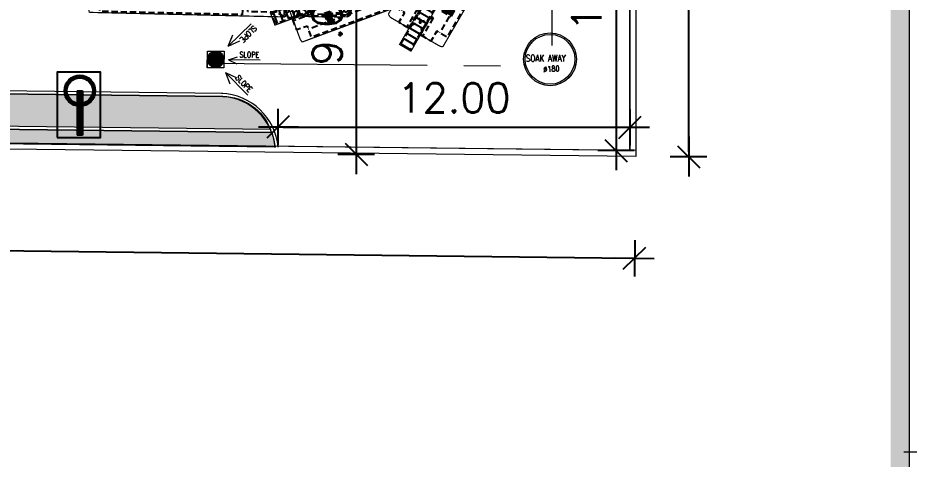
# Model space of a CAD drawing. Header units: inches. Extents: x -68096 to 69834, y -16833 to 17650.
# Drawn here: x 892.49 to 922.89, y 327.66 to 342.7 of the extents above; entities that cross this region are included whole.
import ezdxf

# ---------------------------------------------------------------- set-up
doc = ezdxf.new("R2010")
doc.units = ezdxf.units.IN
doc.header["$MEASUREMENT"] = 0
doc.linetypes.add('CENTER2', pattern=[1.125, 0.75, -0.125, 0.125, -0.125])
doc.linetypes.add('X_FEHS_CD$0$HIDDEN', pattern=[0.375, 0.25, -0.125])
for name, color, linetype in [('Hatch', 8, 'Continuous'), ('LIGHT', 4, 'Continuous'), ('QCD TITLE BLOCK', 7, 'Continuous'), ('road lines', 7, 'Continuous'), ('SEC1', 3, 'Continuous'), ('TILES', 1, 'Continuous'), ('W', 7, 'Continuous'), ('WALL2', 2, 'Continuous'), ('WIN', 1, 'Continuous')]:
    doc.layers.add(name, color=color, linetype=linetype)
doc.layers.add('PEN45', color=7, linetype='Continuous', lineweight=50)
doc.styles.add('ROMANS', font='romans.shx')
doc.styles.add('STYLE6', font='romanc.shx', dxfattribs={"width": 0.6})
doc.dimstyles.new('100', dxfattribs={"dimtxt": 0.2, "dimasz": 0.035, "dimexe": 0, "dimexo": 0, "dimgap": 0.1, "dimtad": 1, "dimzin": 0, "dimdsep": 46, "dimtxsty": 'ROMANS', "dimblk": 'J2', "dimblk1": 'J2', "dimblk2": 'J2', "dimsah": 1, "dimcen": 0, "dimse1": 1, "dimse2": 1, "dimclrd": 1, "dimclre": 1, "dimclrt": 6, "dimadec": 0, "dimazin": 0, "dimtfac": 0.9, "dimtix": 1, "dimtmove": 2, "dimatfit": 3, "dimldrblk": 'J2', "dimfxl": 1, "dimtolj": 1, "dimtzin": 0, "dimarcsym": 0})

# ---------------------------------------------------------------- blocks, each defined once
blk = doc.blocks.new('J2')
for p, q in [((7.11e-14, 3.526840574086348), (7.11e-14, -3.586150151086313)), ((-2.18538780893526, -2.185387808935215), (2.154106976732734, 2.154106976732689)), ((-4.002064948599226, 5.68e-14), (7.11e-14, 0)), ((7.11e-14, 0), (3.822003418143836, 5.68e-14))]:
    blk.add_line(p, q)
blk = doc.blocks.new('*D21')
at = {"color": 1, "lineweight": -2, "transparency": 16777216}
blk.add_line((904.0363101715313, 346.9409165782805), (904.0363101715313, 338.2178971761788), dxfattribs=at)
at = {"layer": 'Defpoints', "color": 0, "transparency": 16777216}
for p in [(854.5082038510179, 347.1159165782805), (904.0363101715313, 338.0428971761788), (904.4016865742421, 338.0428971761788)]:
    blk.add_point(p, dxfattribs=at)
at = {"color": 1, "lineweight": -2, "transparency": 16777216, "xscale": 0.175, "yscale": 0.175, "zscale": 0.175}
for p, rotation in [((904.0363101715313, 347.1159165782805), 90), ((904.0363101715313, 338.0428971761788), 270)]:
    blk.add_blockref('J2', p, dxfattribs=dict(at, rotation=rotation))
at = {"color": 6, "lineweight": 0, "transparency": 16777216, "insert": (903.0363101715312, 342.5794068772294), "char_height": 1, "attachment_point": 5, "rotation": 90, "style": 'ROMANS'}
blk.add_mtext('\\A1;9.07', dxfattribs=at)
blk = doc.blocks.new('DFGDFGG')
at = {"layer": 'LIGHT', "linetype": 'Continuous'}
for p, q in [((240239.8276748639, 378686.4239395604), (240241.3387482142, 378686.4239395604)), ((240239.8276748639, 378686.2456372967), (240239.8276748639, 378686.4239395604)), ((240239.8276748639, 378686.3793639948), (240241.3387482142, 378686.3793639948)), ((240239.8276748639, 378686.3347884289), (240241.3387482142, 378686.3347884289)), ((240241.3387482142, 378686.4239395604), (240241.3387482142, 378686.2456372967)), ((240239.8276748639, 378686.2902128628), (240241.3387482142, 378686.2902128628)), ((240239.8276748639, 378686.2456372967), (240241.3387482142, 378686.2456372967))]:
    blk.add_line(p, q, dxfattribs=at)
blk.add_lwpolyline([(240241.4173724221, 378685.5583532825), (240241.4173724221, 378687.0420694365), (240239.1917034233, 378687.0420694365), (240239.1917034233, 378685.5583532825)], close=True, dxfattribs=at)
for radius in [0.527658625767888, 0.4830830598515991, 0.43850749393531]:
    blk.add_circle((240239.8276748639, 378686.3347884289), radius, dxfattribs=at)
at = {"layer": 'WALL2', "linetype": 'Continuous'}
blk.add_line((240241.1094850644, 378686.4239395604), (240241.1094859097, 378686.2456372967), dxfattribs=at)
blk = doc.blocks.new('*D27')
at = {"color": 1, "lineweight": -2, "transparency": 16777216}
blk.add_line((768.7027914336232, 336.2082004029287), (913.3525656200832, 334.5100115898457), dxfattribs=at)
at = {"layer": 'Defpoints', "color": 0, "transparency": 16777216}
for p in [(768.5684537818564, 339.6727997745104), (913.568203850966, 337.9705022434421), (913.527553561408, 334.507957230853)]:
    blk.add_point(p, dxfattribs=at)
at = {"color": 1, "lineweight": -2, "transparency": 16777216, "xscale": 0.175, "yscale": 0.175, "zscale": 0.175}
for p, rotation in [((768.5278034922984, 336.2102547619213), 179.3273782655006), ((913.527553561408, 334.507957230853), 359.3273782655006)]:
    blk.add_blockref('J2', p, dxfattribs=dict(at, rotation=rotation))
at = {"color": 6, "lineweight": 0, "transparency": 16777216, "insert": (841.0394177210969, 336.3590370896724), "char_height": 1, "attachment_point": 5, "rotation": 359.3273782655006, "style": 'ROMANS'}
blk.add_mtext('\\A1;145.01', dxfattribs=at)
blk = doc.blocks.new('*D28')
at = {"color": 1, "lineweight": -2, "transparency": 16777216}
blk.add_line((915.3716345096404, 338.1355022434911), (915.3716345096404, 417.8004922690404), dxfattribs=at)
at = {"layer": 'Defpoints', "color": 0, "transparency": 16777216}
for p in [(914.7643128214331, 417.9754922690404), (915.3716345096404, 417.9754922690404), (914.7643128214331, 337.9605022434911)]:
    blk.add_point(p, dxfattribs=at)
at = {"color": 1, "lineweight": -2, "transparency": 16777216, "xscale": 0.175, "yscale": 0.175, "zscale": 0.175}
for p, rotation in [((915.3716345096404, 417.9754922690404), 90), ((915.3716345096404, 337.9605022434911), 270)]:
    blk.add_blockref('J2', p, dxfattribs=dict(at, rotation=rotation))
at = {"color": 6, "lineweight": 0, "transparency": 16777216, "insert": (914.3716345096403, 377.9679972562654), "char_height": 1, "attachment_point": 5, "rotation": 90, "style": 'ROMANS'}
blk.add_mtext('\\A1;80.01', dxfattribs=at)
blk = doc.blocks.new('*D32')
at = {"color": 1, "lineweight": -2, "transparency": 16777216}
blk.add_line((912.8949841162223, 349.9985393587701), (912.8949841162223, 338.3478640263286), dxfattribs=at)
at = {"layer": 'Defpoints', "color": 0, "transparency": 16777216}
for p in [(913.3682038510422, 350.1735393587701), (912.8949841162223, 338.1728640263286), (913.3682038510422, 338.1728640263286)]:
    blk.add_point(p, dxfattribs=at)
at = {"color": 1, "lineweight": -2, "transparency": 16777216, "xscale": 0.175, "yscale": 0.175, "zscale": 0.175}
for p, rotation in [((912.8949841162223, 350.1735393587701), 90), ((912.8949841162223, 338.1728640263286), 270)]:
    blk.add_blockref('J2', p, dxfattribs=dict(at, rotation=rotation))
at = {"color": 6, "lineweight": 0, "transparency": 16777216, "insert": (911.8949841162222, 344.173201692549), "char_height": 1, "attachment_point": 5, "rotation": 90, "style": 'ROMANS'}
blk.add_mtext('\\A1;12.00', dxfattribs=at)
blk = doc.blocks.new('*D33')
at = {"color": 1, "lineweight": -2, "transparency": 16777216}
blk.add_line((901.5407820534236, 338.9725048664793), (913.1932038510553, 338.9725048664793), dxfattribs=at)
at = {"layer": 'Defpoints', "color": 0, "transparency": 16777216}
for p in [(913.3682038510552, 338.9725048664793), (901.3657820534237, 338.3137724967625), (913.3682038510552, 338.3137724967625)]:
    blk.add_point(p, dxfattribs=at)
at = {"color": 1, "lineweight": -2, "transparency": 16777216, "xscale": 0.175, "yscale": 0.175, "zscale": 0.175, "rotation": 180}
blk.add_blockref('J2', (901.3657820534237, 338.9725048664793), dxfattribs=at)
at = {"color": 1, "lineweight": -2, "transparency": 16777216, "xscale": 0.175, "yscale": 0.175, "zscale": 0.175}
blk.add_blockref('J2', (913.3682038510552, 338.9725048664793), dxfattribs=at)
at = {"color": 6, "lineweight": 0, "transparency": 16777216, "insert": (907.3669929522395, 339.9725048664793), "char_height": 1, "attachment_point": 5, "style": 'ROMANS'}
blk.add_mtext('\\A1;12.00', dxfattribs=at)
blk = doc.blocks.new('X_FEHS_CD$0$Fire truck')
at = {"linetype": 'X_FEHS_CD$0$HIDDEN'}
h = blk.add_hatch(dxfattribs=at)
h.set_pattern_fill('_USER', color=0, scale=0.25, angle=90, style=0, pattern_type=0)
h.set_pattern_definition([(90, (0.8637055797130841, -0.04743488296293208), (-0.25, 1.530757942277972e-17), [])])
h.paths.add_polyline_path([(1.199966594987657, 0.2244177088348973), (11.76372658468966, 0.2244177086140322), (11.76372658468966, -0.2412897987734279), (1.199966594987657, -0.2412897985525611)])
at = {"color": 0, "linetype": 'X_FEHS_CD$0$HIDDEN'}
for p, q in [((10.17377382148318, 0.3611075291271852), (11.03627341532876, -0.3779796192865827)), ((10.17377382148318, -0.3779796192865827), (11.03627341529193, 0.3611075291271852))]:
    blk.add_line(p, q, dxfattribs=at)
for points in [[(0.6475447802399259, 1.15127945090812), (0.6476728198261412, 1.242011263851154)], [(0.7354248715069645, 1.123366351623311), (1.397288555894292, 1.162380386462743)], [(0.7354538113345939, 1.160802015177445), (0.7354248715069645, 1.123366351623311)], [(0.7354538113345939, 1.160802015177445), (0.7355163373677414, 1.241683805488588)], [(2.494164039472281, 1.210939556259046), (0.774675255990033, 1.054166048427945)], [(1.071262905257143, 1.241683805488588), (1.071224710883669, 1.19227672042477)], [(1.397288555894292, 1.162380386462743), (1.395916753768617, 1.215327852470205)], [(2.114583455132248, 1.176331491182799), (2.114213214327179, 0.6973992868964629)], [(3.007936613484461, 1.131490998496256), (3.007235396157455, 0.2244177087971124)], [(3.096168202478751, 0.2244177087952526), (3.096991588682755, 1.28952492094604)], [(2.493827928904835, 0.776157207344065), (2.918728860755522, 0.7758287356439588)], [(2.612404933124253, 0.7760655408624828), (2.612626460571306, 1.062626634438768)], [(2.918935110431107, 1.042626995165266), (2.918302589838163, 0.2244177087989705)], [(2.114213214327179, 0.6973992868964629), (2.493766817892563, 0.6971058711977811)], [(2.819670246505225, 0.4596997798057512), (2.49358348485579, 0.4599518627589383)], [(2.819488360564023, 0.2244177088010382), (2.819670246505225, 0.4596997798057512)], [(2.819670246505225, 0.4596611805095598), (2.918484416706477, 0.4596233910588321)], [(2.493507096072051, 0.3611376925576799), (2.819593857721486, 0.3608856096044946)], [(2.492949458094387, -0.3602057499335878), (2.819036219743808, -0.3604964321093433)], [(2.819128343165616, -0.2412897985864149), (2.818959830996874, -0.4592720030144086)], [(2.917323307473509, -1.042351995941386), (2.917942572427435, -0.241289798588479)], [(3.006187310767686, -1.13135349903156), (3.006875378750706, -0.2412897985903406)], [(3.094997841916935, -1.289524921240524), (3.095808185071775, -0.2412897985922005)], [(2.112765891903408, -1.174812717087722), (2.113136132708476, -0.695880512875009)], [(2.113136132708476, -0.695880512875009), (2.49268973627386, -0.6961739285736908)], [(2.818959830996874, -0.4592720030144086), (2.492873069347453, -0.4590199201348462)], [(2.818959830996874, -0.4592720030144086), (2.91777400119814, -0.4593483918349524)], [(2.492292514694157, -1.210007613634954), (0.773048175297788, -1.050575776733682)], [(2.492628625261602, -0.7752252647199729), (2.917529557149095, -0.7755537364200791)], [(2.611205629517841, -0.7753169312751744), (2.610984102107594, -1.06187802485146)], [(0.645825602485985, -1.147492595117495), (0.6457554618072407, -1.238224408134153)], [(0.7336619066972361, -1.157150975403663), (0.7335989793488409, -1.238551866423096)], [(0.7336619066972361, -1.157150975403663), (0.7336908465248513, -1.119715311849529)], [(0.7336908465248513, -1.119715311849529), (1.395493419899921, -1.159752613229999)], [(1.069345547238242, -1.238551866423096), (1.069383741611688, -1.189144781359278)], [(1.395493419899921, -1.159752613229999), (1.394039756864714, -1.212697895010624)]]:
    blk.add_lwpolyline(points, dxfattribs=at)
at = {"color": 0, "linetype": 'X_FEHS_CD$0$HIDDEN', "const_width": 0.05}
for points in [[(1.071262905257143, 1.241683805488588), (0.7355163373677414, 1.241683805488588)], [(1.150321880307558, 1.251504111503817), (2.316329088630866, 1.250602724054557)], [(2.493429445395535, 0.260691124117626), (2.494164039472281, 1.210939556259046)], [(2.494049456315068, 1.062718300920348), (2.918950388165754, 1.062389829220242)], [(2.681796379690098, 1.062573162257026), (2.681979712726886, 1.299727170769492)], [(2.681979712726886, 1.299727170769492), (2.968540806303182, 1.299505643359248)], [(2.968540806303182, 1.299505643359248), (2.968472056423579, 1.21057289018548)], [(2.968472056423579, 1.21057289018548), (3.007997724496718, 1.210542334642538)], [(3.096991588682755, 1.28952492094604), (11.00129130452699, 1.289524921166906)], [(11.03627341529193, 1.166007173352707), (11.00129130452699, 1.289524921166906)], [(11.03627341529193, -1.166007173499946), (11.03627341529193, 1.166007173352707)], [(2.493013345307233, -0.277563213890506), (2.492292514694157, -1.210007613634954)], [(2.492407097851356, -1.061786358296256), (2.917308029702028, -1.062114829996363)], [(2.680154021226386, -1.061931496959581), (2.679970688189599, -1.299085505472046)], [(1.069345547238242, -1.238551866423096), (0.7335989793488409, -1.238551866423096)], [(1.14838924451719, -1.248494394462844), (2.314396452840498, -1.249395781912101)], [(2.679970688189599, -1.299085505472046), (2.96653178176588, -1.299307032882291)], [(2.96653178176588, -1.299307032882291), (2.966600531645483, -1.210374279708521)], [(2.966600531645483, -1.210374279708521), (3.006126199755428, -1.21040483517784)], [(3.094997841916935, -1.289524921240524), (10.96501788672676, -1.289524921314145)], [(11.03627341529193, -1.166007173499946), (10.96501788672676, -1.289524921314145)]]:
    blk.add_lwpolyline(points, dxfattribs=at)
at = {"color": 0, "linetype": 'X_FEHS_CD$0$HIDDEN', "flags": 128}
for points in [[(3.096991588682755, 1.28952492094604), (3.39265771836817, 1.108929895915658), (4.573166756437914, 1.108929895915658), (4.573166756437914, 1.016265937985418), (4.7929357143678, 1.016265937985418), (4.7929357143678, 1.240133954089227), (10.57354356977116, 1.240133954089227), (10.57354356977116, 0.7547895859491209), (11.03627341532876, 0.7547895859491209), (11.03627341532818, 0.2606911239369971), (11.03627341532818, 0.2606911239369971)], [(4.683051235384454, 0.8921549354477527), (0.581846589838662, 0.5213822475910632)], [(4.683051235384454, 1.016265937985418), (4.683051235384454, 0.8921549354477527), (10.57354356977116, 0.8921549354477527)], [(5.802116294813786, 0.5213822475910632), (5.802116294703353, 0.9676511364440135)], [(5.802116294813786, 0.9536943649407625), (6.062426677292763, 0.9536943649407625)], [(5.802116294813786, 0.8919354910336619), (6.062426677292763, 0.8919354910336619)], [(5.802116294813786, 0.830176617126563), (6.062426677292763, 0.830176617126563)], [(5.802116294813786, 0.7684177432194623), (6.062426677292763, 0.7684177432194623)], [(6.062426677292763, 0.5213822475910632), (6.06242667718233, 0.9676511364440135)], [(7.654882512026774, 0.5213822475910632), (7.654882511916341, 0.9676511364440135)], [(7.654882512026774, 0.9536943649407625), (7.915192894505751, 0.9536943649407625)], [(7.654882512026774, 0.8919354910336619), (7.915192894505751, 0.8919354910336619)], [(7.654882512026774, 0.830176617126563), (7.915192894505751, 0.830176617126563)], [(7.654882512026774, 0.7684177432194623), (7.915192894505751, 0.7684177432194623)], [(7.915192894505751, 0.5213822475910632), (7.915192894395318, 0.9676511364440135)], [(9.507648729239776, 0.5213822475910632), (9.507648729129343, 0.9676511364440135)], [(9.507648729239776, 0.9536943649407625), (9.767959111718753, 0.9536943649407625)], [(9.507648729239776, 0.8919354910336619), (9.767959111718753, 0.8919354910336619)], [(9.507648729239776, 0.830176617126563), (9.767959111718753, 0.830176617126563)], [(9.507648729239776, 0.7684177432194623), (9.767959111718753, 0.7684177432194623)], [(9.767959111718753, 0.5213822475910632), (9.76795911160832, 0.9676511364440135)], [(3.096397772331457, 0.521382247443821), (3.678683841762151, 0.521382247443821), (3.678683841430853, -1.104307756349954e-10)], [(5.802116294813786, 0.7066588693123634), (6.062426677292763, 0.7066588693123634)], [(5.802116294813786, 0.6448999954052628), (6.062426677292763, 0.6448999954052628)], [(5.802116294813786, 0.5831411214981639), (6.062426677292763, 0.5831411214981639)], [(5.802116294813786, 0.5213822475910632), (6.062426677292763, 0.5213822475910632)], [(7.654882512026774, 0.7066588693123634), (7.915192894505751, 0.7066588693123634)], [(7.654882512026774, 0.6448999954052628), (7.915192894505751, 0.6448999954052628)], [(7.654882512026774, 0.5831411214981639), (7.915192894505751, 0.5831411214981639)], [(7.654882512026774, 0.5213822475910632), (7.915192894505751, 0.5213822475910632)], [(9.507648729239776, 0.7066588693123634), (9.767959111718753, 0.7066588693123634)], [(9.507648729239776, 0.6448999954052628), (9.767959111718753, 0.6448999954052628)], [(9.507648729239776, 0.5831411214981639), (9.767959111718753, 0.5831411214981639)], [(9.507648729239776, 0.5213822475910632), (9.767959111718753, 0.5213822475910632)], [(3.096397772331457, -0.5213822477383037), (3.678683841762151, -0.5213822477383037), (3.678683841430853, -1.840536612007782e-10)], [(3.096991588682755, -1.289524921240524), (3.39265771836817, -1.108929896210144), (4.573166756437914, -1.108929896210144), (4.573166756437914, -1.016265938279904), (4.7929357143678, -1.016265938279904), (4.7929357143678, -1.240133954383712), (10.57354356977116, -1.240133954383712), (10.57354356977116, -0.7547895862436054), (11.03627341532876, -0.7547895862436054), (11.03627341532876, -0.277563214378258), (11.03627341532876, -0.277563214378258)], [(4.683051235384454, -0.8921549357422371), (0.581846589838662, -0.5213822475910597)], [(5.802116294813786, -0.5213822478855334), (5.802116294703353, -0.9676511367384819)], [(5.802116294813786, -0.5213822478855334), (6.062426677292763, -0.5213822478855352)], [(5.802116294813786, -0.5831411217926341), (6.062426677292763, -0.5831411217926341)], [(5.802116294813786, -0.644899995699733), (6.062426677292763, -0.6448999956997348)], [(5.802116294813786, -0.7066588696068337), (6.062426677292763, -0.7066588696068337)], [(6.062426677292763, -0.5213822478855352), (6.06242667718233, -0.9676511367384819)], [(7.654882512026774, -0.5213822478855388), (7.654882511916341, -0.9676511367384872)], [(7.654882512026774, -0.5213822478855388), (7.915192894505751, -0.5213822478855406)], [(7.654882512026774, -0.5831411217926394), (7.915192894505751, -0.5831411217926394)], [(7.654882512026774, -0.6448999956997383), (7.915192894505751, -0.6448999956997383)], [(7.654882512026774, -0.706658869606839), (7.915192894505751, -0.706658869606839)], [(7.915192894505751, -0.5213822478855406), (7.915192894395318, -0.9676511367384872)], [(9.507648729239776, -0.5213822478855441), (9.507648729129329, -0.9676511367384926)], [(9.507648729239776, -0.5213822478855441), (9.767959111718753, -0.5213822478855441)], [(9.507648729239776, -0.5831411217926448), (9.767959111718753, -0.5831411217926448)], [(9.507648729239776, -0.6448999956997437), (9.767959111718753, -0.6448999956997437)], [(9.507648729239776, -0.7066588696068443), (9.767959111718753, -0.7066588696068443)], [(9.767959111718753, -0.5213822478855441), (9.767959111608306, -0.9676511367384926)], [(4.683051235384454, -1.016265938279904), (4.683051235384454, -0.8921549357422371), (10.57354356977116, -0.8921549357422371)], [(5.802116294813786, -0.7684177435139325), (6.062426677292763, -0.7684177435139343)], [(5.802116294813786, -0.8301766174210332), (6.062426677292763, -0.8301766174210332)], [(5.802116294813786, -0.8919354913281321), (6.062426677292763, -0.8919354913281339)], [(5.802116294813786, -0.9536943652352328), (6.062426677292763, -0.9536943652352328)], [(7.654882512026774, -0.7684177435139379), (7.915192894505751, -0.7684177435139397)], [(7.654882512026774, -0.8301766174210385), (7.915192894505751, -0.8301766174210385)], [(7.654882512026774, -0.8919354913281374), (7.915192894505751, -0.8919354913281392)], [(7.654882512026774, -0.9536943652352363), (7.915192894505751, -0.9536943652352363)], [(9.507648729239776, -0.7684177435139432), (9.767959111718753, -0.7684177435139432)], [(9.507648729239776, -0.8301766174210439), (9.767959111718753, -0.8301766174210439)], [(9.507648729239776, -0.891935491328141), (9.767959111718753, -0.8919354913281428)], [(9.507648729239776, -0.9536943652352416), (9.767959111718753, -0.9536943652352416)]]:
    blk.add_lwpolyline(points, dxfattribs=at)
at = {"color": 0, "linetype": 'X_FEHS_CD$0$HIDDEN', "const_width": 0.01235177478141994, "flags": 128}
for points in [[(4.390254759378195, 0.8741978499702103), (4.612586705443746, 0.8741978499702103)], [(4.501420732410978, 0.7630318769374309), (4.501420732410978, 0.9853638230029897)], [(4.390254759378195, -0.8741978500438279), (4.612586705443746, -0.8741978500438279)], [(4.501420732410978, -0.7630318770110485), (4.501420732410978, -0.9853638230766073)]]:
    blk.add_lwpolyline(points, dxfattribs=at)
at = {"color": 0, "linetype": 'X_FEHS_CD$0$HIDDEN', "const_width": 0.05}
for points in [[(0, -0.5213822475910597), (1.16369317967731, -0.5213822475910597), (1.16369317967731, 0.5213822475910632), (0, 0.5213822475910632)], [(1.16369317967731, 0.2606911241452377), (11.8, 0.2606911239243725), (11.8, -0.2775632140837683), (1.16369317967731, -0.2775632138629014)]]:
    blk.add_lwpolyline(points, close=True, dxfattribs=at)
at = {"color": 0, "linetype": 'X_FEHS_CD$0$HIDDEN'}
for points in [[(0.02567101793553661, -0.4957112296923398), (1.138022161741787, -0.4957112296923398), (1.138022161741787, 0.4957112296187205), (0.02567101793553661, 0.4957112296187205)], [(0.02898052198712264, -0.4924017256039424), (1.134712657690201, -0.4924017256039424), (1.134712657690201, 0.4924017256039477), (0.02898052198712264, 0.4924017256039477)], [(1.199966594987657, 0.2244177088348973), (11.76372658468966, 0.2244177086140322), (11.76372658468966, -0.2412897987734279), (1.199966594987657, -0.2412897985525611)], [(11.03627341532876, 0.2606911239243725), (10.17377382148318, 0.2606911239243725), (10.17377382148318, 0.3611075291271852), (11.03627341532876, 0.3611075291271852)], [(11.03627341532876, -0.2775632140837683), (10.17377382148318, -0.2775632140837683), (10.17377382148318, -0.3779796192865827), (11.03627341532876, -0.3779796192865827)]]:
    blk.add_lwpolyline(points, close=True, dxfattribs=at)
for centre, radius in [((4.501420732410978, 0.8741978499702103), 0.1111659730327793), ((4.501420732410978, 0.8741978499702103), 0.09435200275823351), ((4.501420732410978, -0.8741978500438279), 0.1111659730327793), ((4.501420732410978, -0.8741978500438279), 0.09435200275823351)]:
    blk.add_circle(centre, radius, dxfattribs=at)
at = {"color": 0, "linetype": 'X_FEHS_CD$0$HIDDEN', "extrusion": (0, 0, -1)}
for centre, major_axis, ratio, start_param, end_param in [((0.6281642688904157, 0.9892468396230196), (-0.1221011030654758, 0.2221750623924303), 0.9999999998989683, -0.7264589481325466, 0.5795422962650392), ((0.7685321727150125, 0.8443205789605361), (0.1866810902243672, 0.301910902071065), 0.9999999994234487, 4.536749818923098, 5.159843472503375), ((2.272306008861008, -13.42754326541947), (-14.4434847378013, 2.562709766143973), 0.9999999999663496, 1.279372727614614, 1.406277948447934), ((2.326110398893732, 1.121100068520915), (0.1298676134118285, 0.001007430470502208), 0.9999999967624754, 4.644759522011745, 5.111206756634099), ((2.43978950980383, 1.17639661048837), (-0.05935068744753159, 0.02504596752792732), 0.9999999980884369, 1.095470934826977, 2.176309933476441), ((2.43978950980383, 1.17639661048837), (-0.05935068744753159, 0.02504596752792732), 0.9999999980884369, 1.095470934826977, 2.176309933476441), ((2.43978950980383, 1.17639661048837), (-0.05935068744753159, 0.02504596752792732), 0.9999999980884369, 1.095470934826977, 2.176309933476441), ((3.025963163603834, 1.027256614331833), (-0.07461179932106739, 0.07825811257133487), 0.9999999990778558, -0.6666105066500954, 0.5886234880607857), ((3.025963163603834, 1.027256614331833), (-0.07461179932106739, 0.07825811257133487), 0.9999999990778558, -0.6666105066500954, 0.5886234880607857), ((3.13383977756456, 1.164651293340999), (-0.006821047502793498, 0.1300180187781815), 0.9999999994931235, 4.507272427950382, 6.048659109569565), ((-49.72714834643978, 3.80812767248915), (-13.7373354387771, 48.27442132751045), 0.9999999999868739, 1.902532445473915, 1.913567186957867), ((2.970868759432065, 0.2215828249872249), (-2.542417004985019, 0.2245547510657038), 0.9999999999512715, 0.02963885456570576, 0.1914881939414625), ((0.5962052343859767, 0.9522310191723342), (-0.07396821288586482, 0.03729868098105595), 0.9999999908771514, -0.790429289763869, 2.393710136453053), ((2.576531324309897, 0.7069233126423615), (-0.01582666458331856, 0.0762697857741183), 0.9999999997407463, 0.6832092954301978, 2.03269118024652), ((-49.73297298982813, -3.726452804565302), (-3.409218452966859, 50.07505739095809), 0.999999999253292, 1.574872610387244, 1.585822765360265), ((118.4548324109391, 7.813180489902461), (117.7540163537838, 11.80396419613751), 0.9999999997980701, 3.167205174692425, 3.171016635064926), ((2.970526317860902, -0.2213891021485033), (2.159962886051541, 1.359731368436106), 0.9999999999901856, 3.425396078316668, 3.58562287816109), ((14.86117777934132, 1.821203193863775), (-2.397911008739573, 14.25891174793474), 0.9999999981791661, 4.684636905689273, 4.71626779414578), ((2.575438964956533, -0.7061193211840866), (0.01200005721765138, 0.07696468129474204), 0.9999999990858183, 1.160381678158541, 2.509863562119927), ((1.906914688521184, -0.9170129584680744), (-0.2807099669565745, 0.9810988940373627), 0.9999999993948868, 1.384315357230449, 1.710399234927894), ((0.6266377354450867, -0.9854301236522183), (-0.1711787078608614, 0.1869980954910694), 0.9999999997102329, 3.807371133733565, 5.113372377650315), ((0.7597445791310662, -0.965992137312524), (0.07140469639234863, 0.04725195307674683), 0.9999999993607374, 1.999381052615888, 3.662419611852011), ((3.024374997016807, -1.027147110414948), (-0.03401644995554808, 0.1026359290386546), 0.9999999991493007, 3.636100599787975, 4.891334592747479), ((2.293067433686645, 13.42880072829869), (-14.63474349664708, 1.003003372961308), 0.9999999993529168, 4.634422072512856, 4.761327293268811), ((1.181423271239055, -1.195763822666111), (0.06128186643286972, 0.01078392198942999), 0.9999999991804623, 2.304639826553837, 3.356456214738971), ((2.437971457170661, -1.175380640213215), (0.05045640134857254, 0.04004942141615006), 0.9999999978379759, 1.238416859163849, 2.319255381472836), ((3.13203905492486, -1.164708414244659), (0.09738204045939369, 0.08641730195999554), 0.999999999753472, 2.585095661298116, 4.126482343719759)]:
    blk.add_ellipse(centre, major_axis=major_axis, ratio=ratio, start_param=start_param, end_param=end_param, dxfattribs=at)
at = {"color": 0, "linetype": 'X_FEHS_CD$0$HIDDEN', "extrusion": (0, 0, -0.9999999999999999)}
for centre, major_axis, ratio, start_param, end_param in [((1.183274340351474, 1.19837513483273), (0.04889691383434466, 0.03848183923973877), 0.9999999991768013, 3.769227586446519, 4.821043972704944), ((118.442614505306, -7.991528444677828), (8.772710097362195, 118.0185644635609), 0.9999999977755073, 4.710187815304484, 4.714034524599384), ((14.85834793932162, -1.839391268323347), (2.845408504659599, 14.17639557238207), 0.9999999992739156, 4.678312856468029, 4.710214983948656), ((0.7611830013163825, 0.9696030789134067), (-0.06473727390327286, 0.05603983498925522), 0.9999999989535495, -0.6482007859345872, 1.014837773910525), ((1.908333911368814, 0.9188503089824156), (0.3108683104317941, 0.9719640006743738), 0.9999999995793633, 1.401858856355525, 1.727942734079978), ((2.557526402058514, 0.7286771349086418), (-0.08294824602352323, 0.06121468785195289), 0.9999999995123351, 2.920929067672731, 4.74390158462093), ((2.556400431652079, -0.7278437337651322), (0.06305407029698953, 0.0815587747961562), 0.999999999284924, -1.323864012934119, 0.4991085048052502), ((0.7672295432450653, -0.8407210602299102), (-0.2480162507092733, 0.2539448002854123), 0.9999999995832427, 4.486278756447932, 5.109372410047654), ((0.5947359696411212, -0.9483649353165955), (-0.04002554251735374, 0.07252891890970858), 0.9999999887659501, 2.357448151627763, 5.541587577672527), ((2.324377976595784, -1.119908404113119), (-0.01272957370290651, 0.1292461596428643), 0.9999999967253531, 2.850252489408245, 3.316699727188214)]:
    blk.add_ellipse(centre, major_axis=major_axis, ratio=ratio, start_param=start_param, end_param=end_param, dxfattribs=at)
blk = doc.blocks.new('A$C732426BF')
at = {"color": 30, "xscale": 0.8399739415633742, "yscale": 0.8399739415633742, "zscale": 0.8399739415633742}
for p, rotation in [((-2.326002241221431, 3.087792801699834), 331.0943686984638), ((1.815975262463326, 2.958983651187737), 291.6624033645501), ((-9.630824429506529, 2.101068959552355), 359.7768592942085), ((4.309355964684869, -3.264882671413943), 270)]:
    blk.add_blockref('X_FEHS_CD$0$Fire truck', p, dxfattribs=dict(at, rotation=rotation))

msp = doc.modelspace()

# ---------------------------------------------------------------- hatches: boundary and pattern name
at = {"layer": 'Hatch', "linetype": 'ByBlock', "lineweight": 0, "ltscale": 0.4, "true_color": 0x636466}
h = msp.add_hatch(dxfattribs=at)
h.set_pattern_fill('AR-HBONE', color=251, scale=0.03, angle=-90.00000000000001, style=0)
h.set_pattern_definition([(315, (-377701.3392470833, 240303.5382595473), (0.1697056274847714, 0), [0.36, -0.12]), (44.99999999999999, (-377701.2543942695, 240303.4534067338), (0.1697056274847714, 0), [0.36, -0.12])])
h.paths.add_polyline_path([(768.7684537817513, 361.1625444376325), (768.9575259839733, 361.1314289954673), (769.1697582007585, 361.07271463867), (769.269716902458, 361.0357003650345), (769.269716902458, 340.3658783889907), (901.1505962148624, 338.7917684355118), (901.2153371856512, 338.5881042879257), (901.2674451685418, 338.2890989650689), (768.7684537817513, 339.8704655562244)])
at = {"layer": 'SEC1', "lineweight": 0, "true_color": 0x636466}
h = msp.add_hatch(dxfattribs=at)
h.set_pattern_fill('GRASS', color=251, scale=0.1, angle=-90.00000000000001, style=0)
h.set_pattern_definition([(0, (728.8922965625738, -53.49474003705905), (0.07071067810000001, 0.07071067809999998), [0.01875, -0.1226713563]), (315, (728.8922965625738, -53.49474003705905), (0.07071067811865478, 0.07071067811865474), [0.01875, -0.08125]), (44.99999999999999, (728.8922965625738, -53.49474003705905), (-0.07071067811865474, 0.07071067811865478), [0.01875, -0.08125])])
edge = h.paths.add_edge_path()
edge.add_line((769.3699566850521, 360.9920599723184), (769.649223498531, 360.8312022073144))
edge.add_line((769.649223498531, 360.8312022073144), (769.863633946163, 360.6586618524227))
edge.add_line((769.863633946163, 360.6586618524227), (770.0364336345485, 360.4755703419862))
edge.add_line((770.0364336345485, 360.4755703419862), (770.1837591098704, 360.2717861601334))
edge.add_line((770.1837591098704, 360.2717861601334), (770.3152818642523, 360.0239899309302))
edge.add_line((770.3152818642523, 360.0239899309302), (770.4255529648765, 359.6975323972358))
edge.add_line((770.4255529648765, 359.6975323972358), (770.4731081773609, 359.3986621003198))
edge.add_line((770.4731081773609, 359.3986621003198), (770.479009567058, 341.5610572879734))
edge.add_line((770.479009567058, 341.5610572879734), (899.4888416344731, 340.0206534382371))
edge.add_arc((899.4682147041891, 338.2636751835904), 1.757099330588426, 20.96999730465842, 89.32737826755749, ccw=False)
edge.add_line((901.1089377552528, 338.8925041963296), (769.3699566850521, 340.4649482639572))
edge.add_line((769.3699566850521, 340.4649482639572), (769.3699566850521, 360.9920599723184))
at = {"layer": 'W', "linetype": 'ByBlock', "lineweight": 0, "ltscale": 100, "true_color": 0x636466}
h = msp.add_hatch(dxfattribs=at)
h.set_pattern_fill('LINE', color=251, scale=0.0116146737577847, angle=134.3003073085621, style=0)
h.set_pattern_definition([(134.3003073085618, (1041.761477961463, 640.4038206205071), (-0.0263921687811521, -0.0257553151145344), [])])
h.paths.add_polyline_path([(899.522593730446, 341.2784263484712, 1), (898.9604079821693, 341.2852920692014, 1)])
at = {"layer": 'WIN', "linetype": 'Continuous', "lineweight": 0}
h = msp.add_hatch(color=86, dxfattribs=at)
h.paths.add_polyline_path([(753.5204846522976, 424.9986914848664), (753.5204846522976, 276.8012833386583), (963.3099190510029, 276.8012833386583), (963.3099190510029, 424.9986914848664)])
h.paths.add_polyline_path([(922.8900752048975, 424.3732096607033), (922.8900752048975, 277.4563490803778), (962.6844372274985, 277.4563490803778), (962.6844372274985, 424.3732096607033)], flags=16)
h.paths.add_polyline_path([(922.2645933814663, 277.4563490803778), (754.1463308963869, 277.4563490803778), (754.1463308963869, 424.3732096607033), (922.2645933814663, 424.3732096607033)], flags=16)
h = msp.add_hatch(color=7, dxfattribs=at)
h.paths.add_polyline_path([(753.5204846522976, 424.9986914851593), (753.5204846522976, 276.8012833390975), (963.3099190510029, 276.8012833390975), (963.3099190510029, 424.9986914851593)])
h.paths.add_polyline_path([(922.8900752048975, 424.3732096611425), (922.8900752048975, 277.4563490811099), (962.6844372274985, 277.4563490811099), (962.6844372274985, 424.3732096611425)], flags=16)
h.paths.add_polyline_path([(922.2645933814663, 277.4563490811099), (754.1463308958744, 277.4563490811099), (754.1463308958744, 424.3732096611425), (922.2645933814663, 424.3732096611425)], flags=16)

# ---------------------------------------------------------------- linework, layer by layer
at = {"color": 251, "lineweight": 0, "true_color": 0x636466}
msp.add_line((913.3682038510417, 338.1728640263384), (913.3682038510417, 350.3728640264665), dxfattribs=at)
msp.add_line((913.3682038510417, 338.1728640263384), (913.3682038510417, 350.3728640264665), dxfattribs=at)
for points in [[(913.568203850966, 417.9754922690402), (913.568203850966, 337.9705022434421), (768.5684537818563, 339.6727997745104), (768.5684537818563, 419.6777898002249), (913.568203850966, 417.9754922690402)], [(768.7684537817513, 369.6177250967078), (768.7684537817513, 419.4754280172704), (913.3682038510417, 417.7778264873261), (913.3682038510417, 338.1728640263384), (768.7684537817513, 339.8704655562244), (768.7684537817513, 362.1177250967078)], [(768.9684537817514, 419.4754280172704), (913.5682038510417, 417.7778264873261), (913.5682038510417, 338.1728640263384), (768.9684537817514, 339.8704655562244), (768.9684537817514, 362.1177250967078)], [(768.7684537817513, 361.1625444376325), (768.9575259839733, 361.1314289954673), (769.1697582007585, 361.07271463867), (769.269716902458, 361.0357003650345), (769.269716902458, 340.3658783889907), (901.1505962148624, 338.7917684355118), (901.2153371856512, 338.5881042879257), (901.2674451685418, 338.2890989650689), (768.7684537817513, 339.8704655562244), (768.7684537819844, 361.1625444376325)], [(901.1505962148624, 338.7917684355118), (769.269716902458, 340.3658783889907), (769.269716902458, 361.0357003650345)], [(901.1089377552528, 338.8925041963296), (769.3699566850521, 340.4649482639572), (769.3699566850521, 360.9920599723184)], [(899.4888416344731, 340.0206534384117), (770.479009567058, 341.5610572879734), (770.479009567058, 359.2704798934931)], [(899.4888416344731, 340.1209001286254), (770.5792493495649, 341.6601271627653), (770.5792493495649, 359.2711103840331)]]:
    msp.add_lwpolyline(points, dxfattribs=at)
msp.add_lwpolyline([(769.3699566850521, 360.9920599723184), (769.649223498531, 360.8312022073144), (769.863633946163, 360.6586618524227), (770.0364336345485, 360.4755703419862), (770.1837591098704, 360.2717861601334), (770.3152818642523, 360.0239899309302), (770.4255529648765, 359.6975323972358), (770.4731081773609, 359.3986621003198), (770.479009567058, 341.5610572879734), (899.4888416344731, 340.0206534382371, -0.3074366208978745), (901.1089377552528, 338.8925041963296), (769.3699566850521, 340.4649482639572), (769.3699566850521, 360.9920599723184)], format="xyb", dxfattribs=at)
for centre, radius, start, end in [((899.3665493245319, 338.1134762677314), 2.009241171098258, 4.980617788772011, 88.0237859208697), ((899.3619478226431, 338.1110689893314), 1.913795915780291, 5.029095426394911, 86.198226988509)]:
    msp.add_arc(centre, radius, start, end, dxfattribs=at)
at = {"layer": 'PEN45', "lineweight": 0}
msp.add_lwpolyline([(753.5204846522976, 424.9986914848664), (922.8900752036529, 424.9986914848664), (922.8900752036529, 277.4945826163477), (753.5204846522976, 277.4945826163477)], close=True, dxfattribs=at)
at = {"layer": 'QCD TITLE BLOCK', "lineweight": 0}
msp.add_line((922.704957155203, 327.9094734103222), (962.6844372274985, 327.9094734103222), dxfattribs=at)
at = {"layer": 'TILES', "color": 251, "linetype": 'CENTER2', "lineweight": 0, "ltscale": 10, "true_color": 0x636466}
for points in [[(910.7159702169849, 341.756871690631), (910.7159702169849, 349.6285707893073)], [(898.9550098744769, 341.1603172155512), (910.012015958255, 341.0529174318719)]]:
    msp.add_lwpolyline(points, dxfattribs=at)
at = {"layer": 'W', "color": 251, "linetype": 'ByBlock', "lineweight": 0, "ltscale": 100, "true_color": 0x636466}
for p, q in [((900.4442898265227, 342.4988861935046), (899.6695784093429, 341.7393518398815)), ((899.6686392600498, 341.7384310892151), (899.8233125676309, 342.1237848550729)), ((899.6691742640362, 341.7397645009398), (899.7851416871674, 342.0287948972612)), ((899.6686392600498, 341.7384310892151), (900.0623067325471, 341.9181580205397)), ((899.6691742640362, 341.7397645009398), (899.9644073496713, 341.8745980646411)), ((899.6740552654339, 341.2662065568795), (899.9804566806381, 341.3732618577262)), ((899.6740552654339, 341.2662065568795), (899.957818601539, 341.1378890507688)), ((900.7589248325642, 341.2548971830468), (899.6740612862595, 341.2667841259456)), ((899.5709148729477, 340.8386282219501), (899.9607500233362, 340.6507335588169)), ((899.5709148729477, 340.8386282219501), (899.7175210913376, 340.450133725891)), ((900.3305436556368, 340.0621683846759), (899.5718346236356, 340.8376880929638))]:
    msp.add_line(p, q, dxfattribs=at)
for points in [[(898.9530555216445, 341.0002889577947), (898.9600179046649, 341.5703897362175), (899.5299461918441, 341.563429459645), (899.5229838078633, 340.9933286813387)], [(898.9569740686532, 341.004112949194), (898.963841895744, 341.5664711891507), (899.5260276443407, 341.5596054684204), (899.5191598169586, 340.9972472285219)]]:
    msp.add_lwpolyline(points, close=True, dxfattribs=at)
for centre, radius in [((910.6417476980571, 341.2877370249271), 0.8999999999999346), ((910.6417476980571, 341.2877370249271), 0.8484581308045791), ((899.2415008561477, 341.2818592088363), 0.2811138354484866)]:
    msp.add_circle(centre, radius, dxfattribs=at)

# ---------------------------------------------------------------- block references
at = {"color": 251, "lineweight": 0, "true_color": 0x636466, "rotation": 270}
msp.add_blockref('DFGDFGG', (-377791.7279735659, 240580.0428840368), dxfattribs=at)
at = {"layer": 'road lines', "color": 251, "linetype": 'Continuous', "lineweight": 0, "true_color": 0x636466, "rotation": 268.6547565310029}
msp.add_blockref('A$C732426BF', (907.5624642079388, 347.9854152186811), dxfattribs=at)

# ---------------------------------------------------------------- texts
at = {"layer": 'W', "color": 251, "linetype": 'ByBlock', "lineweight": 0, "ltscale": 100, "true_color": 0x636466, "style": 'STYLE6', "width": 0.8}
for s, height, rotation, p in [('SLOPE', 0.1898579780629106, 224.4527963765247, (900.530994938654, 342.4564667180014)), ('SLOPE', 0.1898579780629106, 359.3526712384414, (900.0472171371478, 341.3539458611697)), ('SOAK AWAY', 0.2263520444359924, 0.2810171738494734, (909.816929426084, 341.2082129308535)), (' %%C180 ', 0.1910746367676345, 3.754996395118244, (910.310840007173, 340.8404860724434)), ('SLOPE', 0.1898579780629106, 314.3526712348931, (899.897328310439, 340.6354597139937))]:
    msp.add_text(s, height=height, rotation=rotation, dxfattribs=at).set_placement(p)

# ---------------------------------------------------------------- dimensions: what is measured, and where the dimension line sits
at = {"color": 0, "lineweight": 0}
dim = msp.add_aligned_dim(p1=(914.7643128214327, 337.960502243491), p2=(914.7643128214327, 417.9754922690402), distance=-0.6073216882077759, dimstyle='100', override={"dimscale": 5, "dimfxl": 0}, dxfattribs=at)
dim.commit()
dim.dimension.update_dxf_attribs({"geometry": '*D28', "text_midpoint": (914.3716345096403, 377.9679972562654)})
at = {"color": 251, "lineweight": 0, "true_color": 0x636466}
for base, p1, p2, angle, picture, middle in [((912.8949841162223, 338.1728640263286), (913.3682038510417, 350.17353935877), (913.3682038510417, 338.1728640263285), 90, '*D32', (911.8949841162222, 344.173201692549)), ((904.0363101715313, 338.0428971761788), (854.5082038510175, 347.1159165782803), (904.4016865742417, 338.0428971761787), 270, '*D21', (903.0363101715312, 342.5794068772294))]:
    dim = msp.add_linear_dim(base=base, p1=p1, p2=p2, angle=angle, dimstyle='100', override={"dimscale": 5, "dimfxl": 0}, dxfattribs=at)
    dim.commit()
    dim.dimension.update_dxf_attribs({"geometry": picture, "text_midpoint": middle})
dim = msp.add_linear_dim(base=(913.3682038510552, 338.9725048664793), p1=(901.3657820534237, 338.3137724967625), p2=(913.3682038510552, 338.3137724967625), dimstyle='100', override={"dimscale": 5, "dimfxl": 0}, dxfattribs=at)
dim.commit()
dim.dimension.update_dxf_attribs({"geometry": '*D33', "text_midpoint": (907.3669929522395, 339.9725048664793)})
dim = msp.add_aligned_dim(p1=(768.5684537818563, 339.6727997745104), p2=(913.568203850966, 337.9705022434421), distance=-3.462783621632619, dimstyle='100', override={"dimscale": 5, "dimfxl": 0}, dxfattribs=at)
dim.commit()
dim.dimension.update_dxf_attribs({"geometry": '*D27', "text_midpoint": (841.0394177210969, 336.3590370896724)})

doc.saveas('drawing.dxf')
